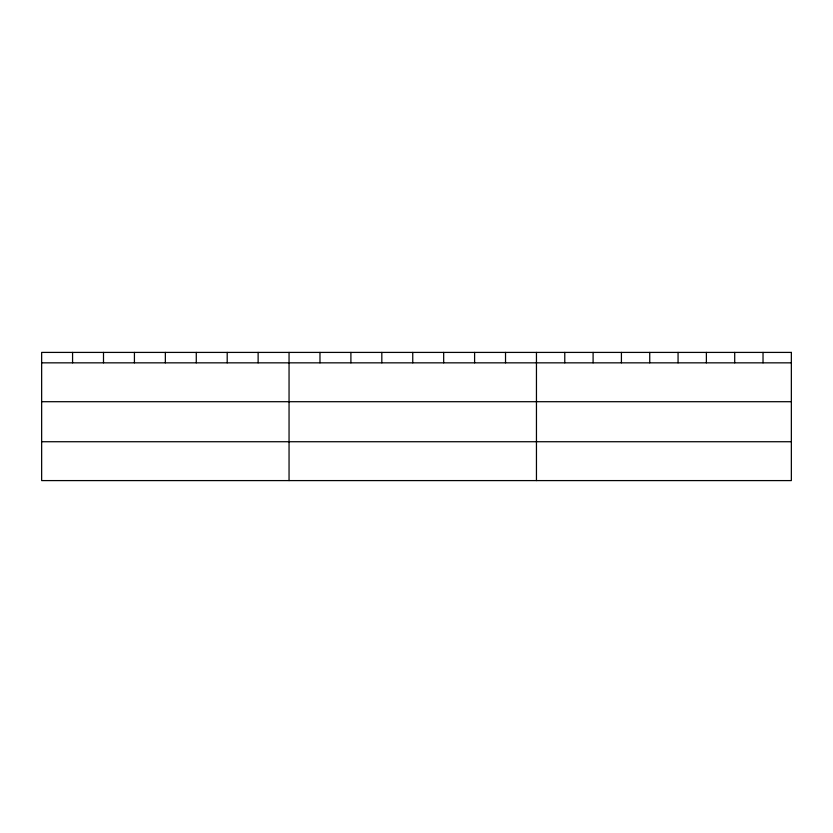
<?xml version="1.0" encoding="UTF-8"?>
<svg xmlns="http://www.w3.org/2000/svg" width="833" height="833" viewBox="0 0 833 833"><rect width="100%" height="100%" fill="white"/><g stroke="black" fill="none" stroke-linecap="round" stroke-linejoin="round"><path stroke-width="1.25" d="M41.65 362.844L791.35 362.844M41.65 401.704L791.35 401.704M41.65 441.729L791.35 441.729M763.028 352.411L763.028 362.844M734.706 352.411L734.706 362.844M706.384 352.411L706.384 362.844M678.062 352.411L678.062 362.844M649.74 352.411L649.74 362.844M621.418 352.411L621.418 362.844M593.096 352.411L593.096 362.844M564.774 352.411L564.774 362.844M536.452 352.411L536.452 480.589M505.527 352.411L505.527 362.844M474.602 352.411L474.602 362.844M443.677 352.411L443.677 362.844M412.751 352.411L412.751 362.844M381.826 352.411L381.826 362.844M350.901 352.411L350.901 362.844M319.976 352.411L319.976 362.844M289.051 352.411L289.051 480.589M258.126 352.411L258.126 362.844M227.201 352.411L227.201 362.844M196.276 352.411L196.276 362.844M165.351 352.411L165.351 362.844M134.425 352.411L134.425 362.844M103.5 352.411L103.5 362.844M72.575 352.411L72.575 362.844M791.35 352.411L41.65 352.411L41.65 480.589L791.35 480.589L791.35 352.411"/></g></svg>
